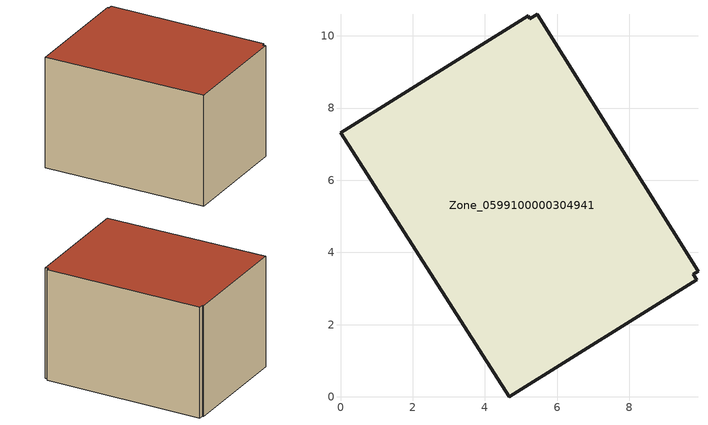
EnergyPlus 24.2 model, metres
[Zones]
Zone_0599100000304941
 floor ground (C_G): 9.87,3.24 4.67,0 0,7.31 5.2,10.55 5.25,10.47 5.45,10.6 9.9,3.48 9.77,3.39 z0
 wall outside (C_F): 9.9,3.48 5.45,10.6 5.25,10.47 5.2,10.55 0,7.31 4.67,0 9.87,3.24 9.77,3.39 9.9,3.48 z0:5.93
 roof outside (C_R): 4.67,0 9.87,3.24 9.77,3.39 9.9,3.48 5.45,10.6 5.25,10.47 5.2,10.55 0,7.31 z5.93
[BUILDING]
Pand.0599100000304941: North Axis=0; Terrain=City; Loads Convergence Tolerance Value=0.04; Temperature Convergence Tolerance Value=0.4; Solar Distribution=FullExterior; Maximum Number of Warmup Days=25; Minimum Number of Warmup Days=1
[Site:Location]
Rotterdam.The.Hague.AP_ZH_NLD Design_Conditions: Latitude=51.96; Longitude=4.45; Time Zone=1; Elevation=-4.5
[SITE:GROUNDTEMPERATURE:BUILDINGSURFACE]
18, 18, 18, 18, 18, 18, 18, 18, 18, 18, 18, 18
[MATERIAL] Thermal Absorptance=0.9; Solar Absorptance=0.7; Visible Absorptance=0.7
Name | Roughness | Thickness | Conductivity | Density | Specific Heat
G.TC.1965-1974 | MediumSmooth | 0.15 | 0.882353 | 540 | 1210
F.TC.1965-1974 | Rough | 0.3 | 0.697674 | 1920 | 840
R.TC.1965-1974 | MediumRough | 0.2 | 0.232558 | 1500 | 1000
[CONSTRUCTION]
C_G: G.TC.1965-1974
C_F: F.TC.1965-1974
C_R: R.TC.1965-1974
[ZONE]
Zone_0599100000304941: Type=1; Multiplier=1; Ceiling Height=Autocalculate; Volume=Autocalculate; Floor Area=autocalculate; Part of Total Floor Area=Yes
[ZONEINFILTRATION:DESIGNFLOWRATE]
Infil_Zone_0599100000304941: Zone or ZoneList or Space or SpaceList=Zone_0599100000304941; Schedule=AlwaysOn; Design Flow Rate Calculation Method=Flow/Area; Flow Rate per Floor Area=0.003; Constant Term Coefficient=1; Temperature Term Coefficient=0; Velocity Term Coefficient=0; Velocity Squared Term Coefficient=0
[HVACTEMPLATE:ZONE:IDEALLOADSAIRSYSTEM]
Zone_0599100000304941: Maximum Heating Supply Air Temperature=50; Minimum Cooling Supply Air Temperature=13; Maximum Heating Supply Air Humidity Ratio=0.0156; Minimum Cooling Supply Air Humidity Ratio=0.0077; Heating Limit=NoLimit; Cooling Limit=NoLimit; Dehumidification Control Type=ConstantSensibleHeatRatio; Cooling Sensible Heat Ratio=0.7; Dehumidification Setpoint=60; Humidification Control Type=None; Humidification Setpoint=30; Outdoor Air Method=None; Outdoor Air Flow Rate per Person=0.00944; Outdoor Air Flow Rate per Zone Floor Area=0; Outdoor Air Flow Rate per Zone=0; Demand Controlled Ventilation Type=None; Outdoor Air Economizer Type=NoEconomizer; Heat Recovery Type=None; Sensible Heat Recovery Effectiveness=0.7; Latent Heat Recovery Effectiveness=0.65
[ZONECONTROL:THERMOSTAT]
ThermostatControl_Zone_0599100000304941: Zone or ZoneList=Zone_0599100000304941; Control Type Schedule=DualSetpointControlType; Control 1=Thermostat_Zone_0599100000304941; Temperature Difference Between Cutout And Setpoint=0
[THERMOSTATSETPOINT:DUALSETPOINT]
Thermostat_Zone_0599100000304941: Heating Setpoint Temperature Schedule=HeatingSetpoint_Zone_0599100000304941; Cooling Setpoint Temperature Schedule=CoolingSetpoint_Zone_0599100000304941
[SCHEDULE:COMPACT]
HeatingSetpoint_Zone_0599100000304941: Through: 12/31, For: AllDays, Until: 24:00, 21
CoolingSetpoint_Zone_0599100000304941: Through: 12/31, For: AllDays, Until: 24:00, 24
DualSetpointControlType: Through: 12/31, For: AllDays, Until: 24:00, 4
AlwaysOn: Through: 12/31, For: AllDays, Until: 24:00, 1
